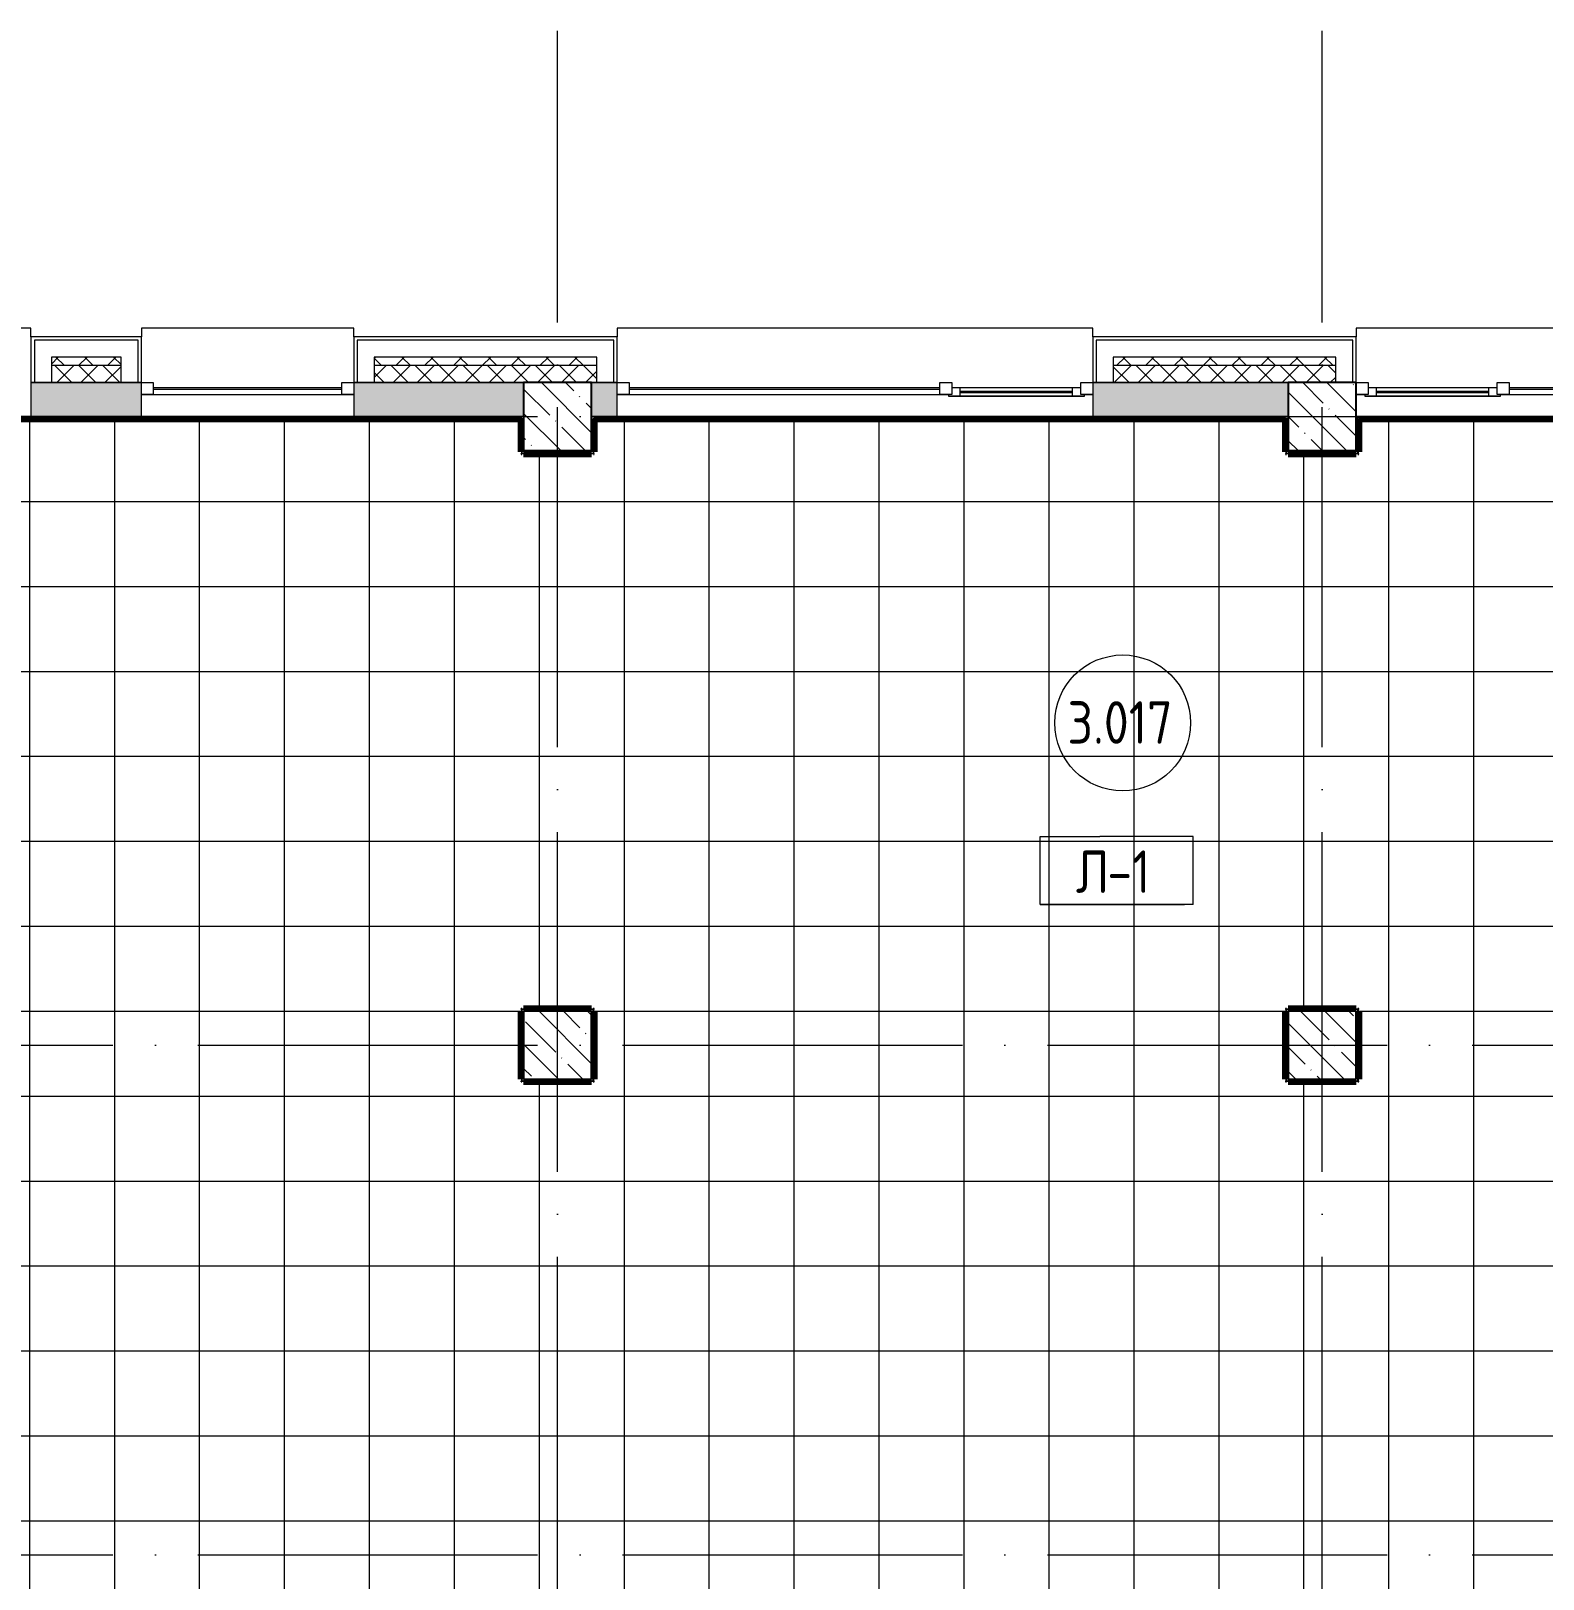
# Model space of a CAD drawing. Header units: millimetres. Extents: x 97 to 215964, y -4577 to 60645.
# Drawn here: x 96748 to 105648, y 51533 to 60645 of the extents above; entities that cross this region are included whole.
import ezdxf

# ---------------------------------------------------------------- set-up
doc = ezdxf.new("R2010")
doc.units = ezdxf.units.MM
doc.linetypes.add('ADSK_Линия сетки', pattern=[2500, 2000, -250, 0, -250])
for name, color, linetype, lineweight in [('A-AREA-____-IDEN', 2, 'Continuous', 20), ('A-FLOR-____-IDEN', 11, 'Continuous', 20), ('A-FLOR-____-PATT', 8, 'Continuous', 9), ('A-GLAZ-____-MCUT', 151, 'Continuous', 9), ('A-GLAZ-____-OTLN', 151, 'Continuous', 9), ('A-WALL-____-MCUT', 113, 'Continuous', 9), ('A-WALL-____-PATT', 111, 'Continuous', 9), ('A-WALL-FNSH-MCUT', 113, 'Continuous', 9), ('I-WALL-____-OTLN', 2, 'Continuous', 9), ('S-COLS-____-MCUT', 52, 'Continuous', 9), ('S-COLS-____-OTLN', 52, 'Continuous', 9), ('S-GRID-____-OTLN', 1, 'Continuous', 9)]:
    doc.layers.add(name, color=color, linetype=linetype, lineweight=lineweight)
doc.styles.add('GOST Common', font='GOST_Common.ttf', dxfattribs={"width": 0.9, "height": 250})

# ---------------------------------------------------------------- blocks, each defined once
blk = doc.blocks.new('Окно_СКБ_2Ст1 - Окно_СКБ_2Ст_2800_ОК11Л-29018712-О_АИ_ПП_8_400_Целиком')
at = {"layer": 'A-GLAZ-____-MCUT', "color": 90}
for p, q in [((-1400, -195), (-1400, -125)), ((-1400, -125), (-1330, -125)), ((-1330, -125), (-1330, -195)), ((-570, -155), (-1330, -155)), ((-1330, -155), (-1330, -195)), ((-1280, -205), (-1280, -155)), ((-620, -205), (-620, -155)), ((-570, -195), (-570, -125)), ((-570, -125), (-500, -125)), ((-570, -195), (-570, -155)), ((-500, -125), (-500, -195)), ((1330, -195), (1330, -125)), ((1330, -125), (1400, -125)), ((1400, -125), (1400, -195)), ((-1330, -195), (-1400, -195)), ((-1330, -195), (-1350, -195)), ((-1350, -195), (-1350, -205)), ((-1350, -205), (-550, -205)), ((-550, -205), (-1350, -205)), ((-500, -195), (-570, -195)), ((-550, -195), (-570, -195)), ((-550, -205), (-550, -195)), ((1400, -195), (1330, -195))]:
    blk.add_line(p, q, dxfattribs=at)
at = {"layer": 'A-GLAZ-____-MCUT', "color": 10, "lineweight": 5}
for p, q in [((-1280, -175), (-620, -175)), ((1330, -155), (-500, -155)), ((1330, -165), (-500, -165)), ((-620, -185), (-1280, -185))]:
    blk.add_line(p, q, dxfattribs=at)
at = {"layer": 'A-GLAZ-____-OTLN', "color": 10, "lineweight": 5}
for p, q in [((-1400, -195), (-1350, -195)), ((-550, -195), (1400, -195))]:
    blk.add_line(p, q, dxfattribs=at)
blk = doc.blocks.new('Окно_СКБ_2Ст1 - Окно_СКБ_2Ст_2800_ОК11-29018754-О_АИ_ПП_8_400_Целиком')
at = {"layer": 'A-GLAZ-____-MCUT', "color": 90}
for p, q in [((-1400, -195), (-1400, -125)), ((-1400, -125), (-1330, -125)), ((-1330, -125), (-1330, -195)), ((500, -195), (500, -125)), ((500, -125), (570, -125)), ((570, -125), (570, -195)), ((1330, -155), (570, -155)), ((570, -155), (570, -195)), ((620, -205), (620, -155)), ((1280, -205), (1280, -155)), ((1330, -195), (1330, -125)), ((1330, -125), (1400, -125)), ((1330, -195), (1330, -155)), ((1400, -125), (1400, -195)), ((-1330, -195), (-1400, -195)), ((570, -195), (500, -195)), ((570, -195), (550, -195)), ((550, -195), (550, -205)), ((550, -205), (1350, -205)), ((1350, -205), (550, -205)), ((1400, -195), (1330, -195)), ((1350, -195), (1330, -195)), ((1350, -205), (1350, -195))]:
    blk.add_line(p, q, dxfattribs=at)
at = {"layer": 'A-GLAZ-____-MCUT', "color": 10, "lineweight": 5}
for p, q in [((500, -155), (-1330, -155)), ((500, -165), (-1330, -165)), ((620, -175), (1280, -175)), ((1280, -185), (620, -185))]:
    blk.add_line(p, q, dxfattribs=at)
at = {"layer": 'A-GLAZ-____-OTLN', "color": 10, "lineweight": 5}
for p, q in [((-1400, -195), (550, -195)), ((1350, -195), (1400, -195))]:
    blk.add_line(p, q, dxfattribs=at)
blk = doc.blocks.new('WNW_Отлив1 - Отлив_металлический 2-28596055-О_АИ_ПП_8_400_Целиком')
at = {"layer": 'A-GLAZ-____-OTLN', "color": 10, "lineweight": 5}
for p, q in [((450, 320), (-450, 320)), ((-450, 320), (-450, 270)), ((450, 270), (450, 320))]:
    blk.add_line(p, q, dxfattribs=at)
blk = doc.blocks.new('WNW_Отлив1 - Отлив_металлический 2-28596384-О_АИ_ПП_8_400_Целиком')
at = {"layer": 'A-GLAZ-____-OTLN', "color": 10, "lineweight": 5}
for p, q in [((1400, 320), (-1400, 320)), ((-1400, 320), (-1400, 270)), ((1400, 270), (1400, 320))]:
    blk.add_line(p, q, dxfattribs=at)
blk = doc.blocks.new('BSC_Колонна _Прямоугольная - 400x400-V47-О_АИ_ПП_8_400_Целиком')
at = {"layer": 'S-COLS-____-OTLN', "lineweight": 5}
h = blk.add_hatch(dxfattribs=at)
h.set_pattern_fill('FP_56', color=256, style=0, pattern_type=2)
h.set_pattern_definition([(135, (-41049.98, -54675), (-142.5619, -142.5619), []), (135, (-40907.42, -54675), (-142.5619, -142.5619), [252.016, -50.403, 3.353, -47.05])])
h.paths.add_polyline_path([(-200, -200), (200, -200), (200, 200), (-200, 200)])
at = {"layer": 'S-COLS-____-MCUT', "color": 130, "lineweight": 25}
for p, q in [((200, 200), (-200, 200)), ((-200, 200), (-200, -200)), ((200, -200), (200, 200)), ((-200, -200), (200, -200))]:
    blk.add_line(p, q, dxfattribs=at)
blk = doc.blocks.new('BSC_Колонна _Прямоугольная - 400x400-V48-О_АИ_ПП_8_400_Целиком')
at = {"layer": 'S-COLS-____-OTLN', "lineweight": 5}
h = blk.add_hatch(dxfattribs=at)
h.set_pattern_fill('FP_57', color=256, style=0, pattern_type=2)
h.set_pattern_definition([(135, (-45549.98, -54675), (-142.5619, -142.5619), []), (135, (-45407.42, -54675), (-142.5619, -142.5619), [252.016, -50.403, 3.353, -47.05])])
h.paths.add_polyline_path([(-200, -200), (200, -200), (200, 200), (-200, 200)])
at = {"layer": 'S-COLS-____-MCUT', "color": 130, "lineweight": 25}
for p, q in [((200, 200), (-200, 200)), ((-200, 200), (-200, -200)), ((200, -200), (200, 200)), ((-200, -200), (200, -200))]:
    blk.add_line(p, q, dxfattribs=at)
blk = doc.blocks.new('BSC_Колонна _Прямоугольная - 400x400-V53-О_АИ_ПП_8_400_Целиком')
at = {"layer": 'S-COLS-____-OTLN', "lineweight": 5}
h = blk.add_hatch(dxfattribs=at)
h.set_pattern_fill('FP_62', color=256, style=0, pattern_type=2)
h.set_pattern_definition([(135, (-41049.98, -58375), (-142.5619, -142.5619), []), (135, (-40907.42, -58375), (-142.5619, -142.5619), [252.016, -50.403, 3.353, -47.05])])
h.paths.add_polyline_path([(-200, -200), (200, -200), (200, 200), (-200, 200)])
at = {"layer": 'S-COLS-____-MCUT', "color": 130, "lineweight": 25}
for p, q in [((200, 200), (-200, 200)), ((-200, 200), (-200, -200)), ((200, -200), (200, 200)), ((-200, -200), (200, -200))]:
    blk.add_line(p, q, dxfattribs=at)
blk = doc.blocks.new('BSC_Колонна _Прямоугольная - 400x400-V54-О_АИ_ПП_8_400_Целиком')
at = {"layer": 'S-COLS-____-OTLN', "lineweight": 5}
h = blk.add_hatch(dxfattribs=at)
h.set_pattern_fill('FP_63', color=256, style=0, pattern_type=2)
h.set_pattern_definition([(135, (-45549.98, -58375), (-142.5619, -142.5619), []), (135, (-45407.42, -58375), (-142.5619, -142.5619), [252.016, -50.403, 3.353, -47.05])])
h.paths.add_polyline_path([(-200, -200), (200, -200), (200, 200), (-200, 200), (-200, -116.8)])
at = {"layer": 'S-COLS-____-MCUT', "color": 130, "lineweight": 25}
for p, q in [((200, 200), (-200, 200)), ((-200, 200), (-200, -200)), ((200, -200), (200, 200)), ((-200, -200), (200, -200))]:
    blk.add_line(p, q, dxfattribs=at)
blk = doc.blocks.new('Окно_СКБ_1Ст1 - 120_Окно_СКБ_1Ст_1250_ОК14Л-29018784-О_АИ_ПП_8_400_Целиком')
at = {"layer": 'A-GLAZ-____-MCUT', "color": 90}
for p, q in [((-625, -195), (-625, -125)), ((-625, -125), (-555, -125)), ((-555, -125), (-555, -195)), ((555, -195), (555, -125)), ((555, -125), (625, -125)), ((625, -125), (625, -195)), ((-555, -195), (-625, -195)), ((625, -195), (555, -195))]:
    blk.add_line(p, q, dxfattribs=at)
at = {"layer": 'A-GLAZ-____-MCUT', "color": 10, "lineweight": 5}
for p, q in [((555, -155), (-555, -155)), ((555, -165), (-555, -165))]:
    blk.add_line(p, q, dxfattribs=at)
at = {"layer": 'A-GLAZ-____-OTLN', "color": 10, "lineweight": 5}
blk.add_line((-625, -195), (625, -195), dxfattribs=at)
blk = doc.blocks.new('WNW_Отлив1 - Отлив_металлический 2-28598996-О_АИ_ПП_8_400_Целиком')
at = {"layer": 'A-GLAZ-____-OTLN', "color": 10, "lineweight": 5}
for p, q in [((625, 320), (-625, 320)), ((-625, 320), (-625, 270)), ((625, 270), (625, 320))]:
    blk.add_line(p, q, dxfattribs=at)
blk = doc.blocks.new('0083_СОШ675_АР_R22_rvt-1-О_АИ_ПП_8_400_Целиком')
at = {"layer": 'A-WALL-____-PATT', "lineweight": 5}
h = blk.add_hatch(dxfattribs=at)
h.set_pattern_fill('FP_9', color=10, style=0, pattern_type=2)
h.set_pattern_definition([(135, (0, 0), (-84.85281, -84.85281), []), (225, (0, 0), (84.85281, -84.85281), [])])
h.paths.add_polyline_path([(69260, 58675), (69260, 58725), (63140.2, 58725), (63140.2, 58675), (68654.6, 58675)])
h.paths.add_polyline_path([(61700.2, 58675), (61700.2, 58725), (61290, 58725), (61290, 58675), (61422.4, 58675)])
h.paths.add_polyline_path([(60150, 58675), (60150, 58725), (52970.2, 58725), (52970.2, 58675), (59850.2, 58675)])
h.paths.add_polyline_path([(51480.2, 58675), (51480.2, 58725), (51070.2, 58725), (51070.2, 58675)])
h.paths.add_polyline_path([(49788.2, 58675), (49930.2, 58675), (49930.2, 58725), (48670.2, 58725), (48670.2, 58675), (49159.3, 58675)])
h.paths.add_polyline_path([(44320.2, 58675), (45630.2, 58675), (45630.2, 58725), (44320.2, 58725)])
h.paths.add_polyline_path([(41280.2, 58675), (41280.2, 58725), (39970.2, 58725), (39970.2, 58675), (40983.8, 58675)])
h.paths.add_polyline_path([(35620.2, 58675), (36930, 58675), (36930, 58725), (35620.2, 58725)])
h.paths.add_polyline_path([(38468.3, 58675), (38480.2, 58675), (38480.2, 58725), (38070, 58725), (38070, 58675)])
h.paths.add_polyline_path([(31550.6, 58675), (32580.2, 58675), (32580.2, 58725), (31270, 58725), (31270, 58675)])
h.paths.add_polyline_path([(28230, 58675), (28230, 58725), (24015, 58725), (24015, 58675), (27148.5, 58675)])
h.paths.add_polyline_path([(22025, 58675), (22525, 58675), (22525, 58725), (22025, 58725)])
h.paths.add_polyline_path([(20885, 58675), (20885, 58725), (12870, 58725), (12870, 58675), (20859.7, 58675)])
h.paths.add_polyline_path([(9830, 58675), (9830, 58725), (8870, 58725), (8870, 58675), (9539.8, 58675)])
h.paths.add_polyline_path([(7430, 58675), (7430, 58725), (-350, 58725), (-350, 58675), (7024.3, 58675)])
h = blk.add_hatch(dxfattribs=at)
h.set_pattern_fill('FP_16', color=10, style=0, pattern_type=2)
h.set_pattern_definition([(45, (0, 0), (-70.71068, 70.71068), []), (135, (0, 0), (-70.71068, -70.71068), [])])
h.paths.add_polyline_path([(69260, 58575), (69260, 58675), (63140.2, 58675), (63140.2, 58575), (69050, 58575)])
h.paths.add_polyline_path([(61422.4, 58575), (61700.2, 58575), (61700.2, 58675), (61290, 58675), (61290, 58575)])
h.paths.add_polyline_path([(60150, 58575), (60150, 58675), (52970.2, 58675), (52970.2, 58575), (59850.2, 58575)])
h.paths.add_polyline_path([(51070.2, 58575), (51480.2, 58575), (51480.2, 58675), (51070.2, 58675)])
h.paths.add_polyline_path([(49650, 58575), (49650, 58575), (49930.2, 58575), (49930.2, 58675), (48670.2, 58675), (48670.2, 58575), (49159.3, 58575)])
h.paths.add_polyline_path([(45350, 58575), (45350, 58575), (45630.2, 58575), (45630.2, 58675), (44320.2, 58675), (44320.2, 58575), (44757.1, 58575)])
h.paths.add_polyline_path([(41250, 58575), (41280.2, 58575), (41280.2, 58675), (39970.2, 58675), (39970.2, 58575), (40983.8, 58575)])
h.paths.add_polyline_path([(38468.3, 58575), (38480.2, 58575), (38480.2, 58675), (38070, 58675), (38070, 58575)])
h.paths.add_polyline_path([(36930, 58575), (36930, 58675), (35620.2, 58675), (35620.2, 58575), (36581.7, 58575)])
h.paths.add_polyline_path([(31725, 58575), (32580.2, 58575), (32580.2, 58675), (31270, 58675), (31270, 58575), (31550.6, 58575)])
h.paths.add_polyline_path([(27075, 58575), (28230, 58575), (28230, 58675), (24015, 58675), (24015, 58575), (25890.7, 58575)])
h.paths.add_polyline_path([(22117.4, 58575), (22525, 58575), (22525, 58675), (22025, 58675), (22025, 58575)])
h.paths.add_polyline_path([(20885, 58575), (20885, 58675), (12870, 58675), (12870, 58575), (20859.7, 58575)])
h.paths.add_polyline_path([(8900, 58575), (9830, 58575), (9830, 58675), (8870, 58675), (8870, 58575)])
h.paths.add_polyline_path([(7024.3, 58575), (7430, 58575), (7430, 58675), (-300, 58675), (-300, 58575), (4508.8, 58575)])
h = blk.add_hatch(dxfattribs=at)
h.set_pattern_fill('FP_69', color=10, style=0, pattern_type=2)
h.set_pattern_definition([(50, (0, 0), (364.3679, -31.8783), [38.1, -419.1]), (355, (0, 0), (-70.4859, 382.1133), [30.48, -335.28]), (100.451, (30.36, -2.66), (293.885, 350.2334), [32.38, -356.18]), (46.184, (0, 101.6), (542.1585, -84.0858), [57.15, -628.65]), (96.636, (45.2, 94.6), (474.805, 494.8554), [48.57, -534.27]), (351.184, (0, 101.6), (474.8102, 494.85), [45.72, -502.92]), (21, (50.8, 76.2), (303.2285, -204.5305), [38.1, -419.1]), (326, (50.8, 76.2), (123.6039, 368.376), [30.48, -335.28]), (71.451, (76.07, 59.16), (426.8341, 163.8427), [32.38, -356.18]), (37.5, (0, 0), (6.17665, 169.11015), [16.764, -314.452, 16.764, -323.596, -336.55]), (37.5, (0, 0), (6.17665, 169.11015), [-671.576, 16.764, -319.786]), (7.5, (0, 0), (133.63888, 200.3615), [16.764, -177.292, 16.764, -306.832, -128.27]), (7.5, (0, 0), (133.63888, 200.3615), [-517.652, 16.764, -111.506]), (327.5, (-113.28, 0), (271.18182, -11.45836), [16.764, -110.236, 16.764, -379.476, -525.78]), (327.5, (-113.28, 0), (271.18182, -11.45836), [-523.24, 16.764, -509.016]), (317.5, (-164.08, 0), (296.2585, 50.85285), [16.764, -148.336, 16.764, -246.38, -373.38]), (317.5, (-164.08, 0), (296.2585, 50.85285), [-428.244, 16.764, -356.616])])
h.paths.add_polyline_path([(69050, 58375), (69050, 58575), (63750, 58575), (63750, 58375), (68654.6, 58375)])
h.paths.add_polyline_path([(63309.1, 58375), (63350, 58375), (63350, 58575), (63020.2, 58575), (63020.2, 58375)])
h.paths.add_polyline_path([(60270, 58375), (60270, 58575), (59250, 58575), (59250, 58375), (59850.2, 58375)])
h.paths.add_polyline_path([(61820.2, 58375), (61820.2, 58575), (61170, 58575), (61170, 58375), (61736.9, 58375)])
h.paths.add_polyline_path([(58850, 58375), (58850, 58575), (54750, 58575), (54750, 58375), (58592.5, 58375)])
h.paths.add_polyline_path([(52932.6, 58375), (54350, 58375), (54350, 58575), (52850.2, 58575), (52850.2, 58375)])
h.paths.add_polyline_path([(51600.2, 58375), (51600.2, 58575), (50950.2, 58575), (50950.2, 58375), (51045.9, 58375)])
h.paths.add_polyline_path([(49650, 58375), (49650, 58575), (48550.2, 58575), (48550.2, 58375), (49159.3, 58375)])
h.paths.add_polyline_path([(44757.1, 58375), (45350, 58375), (45350, 58575), (44200.2, 58575), (44200.2, 58375)])
h.paths.add_polyline_path([(45750, 58375), (45750.2, 58375), (45750, 58575)])
h.paths.add_polyline_path([(41400.2, 58375), (41400.2, 58575), (41250, 58575), (41250, 58375)])
h.paths.add_polyline_path([(40355, 58375), (40850, 58375), (40850, 58575), (39850.2, 58575), (39850.2, 58375)])
h.paths.add_polyline_path([(37950, 58375), (38600.2, 58375), (38600.2, 58575), (37950, 58575)])
h.paths.add_polyline_path([(36581.7, 58375), (37050, 58375), (37050, 58575), (36350, 58575), (36350, 58375)])
h.paths.add_polyline_path([(35950, 58375), (35950, 58575), (35500.2, 58575), (35500.2, 58375)])
h.paths.add_polyline_path([(31725, 58375), (32700.2, 58375), (32700.2, 58575), (31725, 58575)])
at = {"layer": 'A-WALL-____-MCUT', "color": 10, "lineweight": 5}
for p, q in [((37970, 58825), (37970, 58575)), ((38580.2, 58825), (37970, 58825)), ((38580.2, 58575), (38580.2, 58825)), ((39870.2, 58825), (39870.2, 58575)), ((41380.2, 58825), (39870.2, 58825)), ((41380.2, 58575), (41380.2, 58825)), ((44220.2, 58825), (44220.2, 58575)), ((45730.2, 58825), (44220.2, 58825)), ((45730.2, 58575), (45730.2, 58825)), ((38070, 58725), (38070, 58675)), ((38480.2, 58725), (38070, 58725)), ((38480.2, 58675), (38480.2, 58725)), ((39970.2, 58725), (39970.2, 58675)), ((41280.2, 58725), (39970.2, 58725)), ((41280.2, 58675), (41280.2, 58725)), ((44320.2, 58725), (44320.2, 58675)), ((45630.2, 58725), (44320.2, 58725)), ((45630.2, 58675), (45630.2, 58725)), ((38070, 58675), (38070, 58575)), ((38480.2, 58675), (38070, 58675)), ((38480.2, 58575), (38480.2, 58675)), ((39970.2, 58675), (39970.2, 58575)), ((41280.2, 58675), (39970.2, 58675)), ((41280.2, 58575), (41280.2, 58675)), ((44320.2, 58675), (44320.2, 58575)), ((45630.2, 58675), (44320.2, 58675)), ((45630.2, 58575), (45630.2, 58675))]:
    blk.add_line(p, q, dxfattribs=at)
at = {"layer": 'A-WALL-____-MCUT', "color": 50, "lineweight": 13}
for p, q in [((37950, 58575), (37970, 58575)), ((37950, 58575), (37950, 58375)), ((37970, 58575), (37950, 58575)), ((37970, 58575), (38070, 58575)), ((38070, 58575), (37970, 58575)), ((38070, 58575), (38480.2, 58575)), ((38480.2, 58575), (38070, 58575)), ((38480.2, 58575), (38580.2, 58575)), ((38580.2, 58575), (38480.2, 58575)), ((38580.2, 58575), (38600.2, 58575)), ((38600.2, 58575), (38580.2, 58575)), ((38600.2, 58375), (38600.2, 58575)), ((39850.2, 58575), (39870.2, 58575)), ((39850.2, 58575), (39850.2, 58375)), ((39870.2, 58575), (39850.2, 58575)), ((39870.2, 58575), (39970.2, 58575)), ((39970.2, 58575), (39870.2, 58575)), ((39970.2, 58575), (40850, 58575)), ((40850, 58575), (39970.2, 58575)), ((41250, 58575), (41280.2, 58575)), ((41280.2, 58575), (41250, 58575)), ((41280.2, 58575), (41380.2, 58575)), ((41380.2, 58575), (41280.2, 58575)), ((41380.2, 58575), (41400.2, 58575)), ((41400.2, 58575), (41380.2, 58575)), ((41400.2, 58375), (41400.2, 58575)), ((44200.2, 58575), (44220.2, 58575)), ((44200.2, 58575), (44200.2, 58375)), ((44220.2, 58575), (44200.2, 58575)), ((44220.2, 58575), (44320.2, 58575)), ((44320.2, 58575), (44220.2, 58575)), ((44320.2, 58575), (45350, 58575)), ((45350, 58575), (44320.2, 58575)), ((45750, 58575), (45750.2, 58575)), ((45750.2, 58575), (45750, 58575)), ((45750.2, 58375), (45750.2, 58575)), ((37950, 58375), (38600.2, 58375)), ((39850.2, 58375), (40850, 58375)), ((41250, 58375), (41400.2, 58375)), ((44200.2, 58375), (45350, 58375)), ((45750, 58375), (45750.2, 58375))]:
    blk.add_line(p, q, dxfattribs=at)
at = {"layer": 'A-WALL-FNSH-MCUT', "color": 90}
for p, q in [((38600.2, 58845), (37950, 58845)), ((37950, 58845), (37950, 58575)), ((38600.2, 58575), (38600.2, 58845)), ((41400.2, 58845), (39850.2, 58845)), ((39850.2, 58845), (39850.2, 58575)), ((41400.2, 58575), (41400.2, 58845)), ((45750.2, 58845), (44200.2, 58845)), ((44200.2, 58845), (44200.2, 58575)), ((45750.2, 58575), (45750.2, 58845))]:
    blk.add_line(p, q, dxfattribs=at)
at = {"layer": 'I-WALL-____-OTLN', "color": 90}
for p, q in [((44200.2, 58375), (41400.2, 58375)), ((48550.2, 58375), (45750.2, 58375))]:
    blk.add_line(p, q, dxfattribs=at)
at = {"layer": 'A-GLAZ-____-OTLN', "color": 90, "lineweight": 9}
for name, p in [('WNW_Отлив1 - Отлив_металлический 2-28596055-О_АИ_ПП_8_400_Целиком', (37500, 58575)), ('WNW_Отлив1 - Отлив_металлический 2-28598996-О_АИ_ПП_8_400_Целиком', (39225.2, 58575)), ('WNW_Отлив1 - Отлив_металлический 2-28596384-О_АИ_ПП_8_400_Целиком', (42800.2, 58575)), ('WNW_Отлив1 - Отлив_металлический 2-28596384-О_АИ_ПП_8_400_Целиком', (47150.2, 58575)), ('Окно_СКБ_1Ст1 - 120_Окно_СКБ_1Ст_1250_ОК14Л-29018784-О_АИ_ПП_8_400_Целиком', (39225.2, 58700)), ('Окно_СКБ_2Ст1 - Окно_СКБ_2Ст_2800_ОК11-29018754-О_АИ_ПП_8_400_Целиком', (42800.2, 58700)), ('Окно_СКБ_2Ст1 - Окно_СКБ_2Ст_2800_ОК11Л-29018712-О_АИ_ПП_8_400_Целиком', (47150.2, 58700))]:
    blk.add_blockref(name, p, dxfattribs=at)
at = {"layer": 'S-COLS-____-OTLN', "color": 90, "lineweight": 9}
for name, p in [('BSC_Колонна _Прямоугольная - 400x400-V53-О_АИ_ПП_8_400_Целиком', (41050, 58375)), ('BSC_Колонна _Прямоугольная - 400x400-V54-О_АИ_ПП_8_400_Целиком', (45550, 58375)), ('BSC_Колонна _Прямоугольная - 400x400-V47-О_АИ_ПП_8_400_Целиком', (41050, 54675)), ('BSC_Колонна _Прямоугольная - 400x400-V48-О_АИ_ПП_8_400_Целиком', (45550, 54675))]:
    blk.add_blockref(name, p, dxfattribs=at)
blk = doc.blocks.new('ADSK_Марка_Перекрытие - Типоразмер_ADSK_Марка-158127-О_АИ_ПП_8_400_Целиком')
at = {"layer": 'A-FLOR-____-IDEN'}
for p, q in [((-4.5, 4), (-1, 4)), ((-4.5, 0), (-4.5, 4)), ((4.5, 4), (-1, 4)), ((4.5, 0), (4.5, 4)), ((4.5, 0), (-4.5, 0)), ((-4.5, 0), (4, 0))]:
    blk.add_line(p, q, dxfattribs=at)
blk = doc.blocks.new('ADSK_Марка_Помещение_ОдноЗначение - Номер-159740-О_АИ_ПП_8_400_Целиком')
at = {"layer": 'A-AREA-____-IDEN'}
blk.add_circle((0, 0), 4, dxfattribs=at)

msp = doc.modelspace()

# ---------------------------------------------------------------- hatches: boundary and pattern name
at = {"layer": 'A-FLOR-____-PATT'}
h = msp.add_hatch(dxfattribs=at)
h.set_pattern_fill('FP_199', color=256, style=0, pattern_type=2)
h.set_pattern_definition([(0, (109740.37, 54875), (0, 500), []), (90, (109740.37, 54875), (-500, 3e-14), [])])
h.paths.add_polyline_path([(113347.887824, 51375.000586), (113347.915173, 51374.999414), (113617.089904, 51374.999414)])
h.paths.add_polyline_path([(125947.887824, 51374.999414), (125947.887824, 51390.000586), (128047.865903, 51390.000586), (128047.865903, 54660.000586), (126587.910289, 54660.000586), (126587.910289, 54675), (125487.910289, 54675), (125487.910289, 54660.000586), (124717.887824, 54660.000586), (124717.881378, 54795), (123727.865903, 54795), (123727.865903, 54675), (123617.887824, 54675), (123617.887824, 54660.000586), (122562.875878, 54660.000586), (122562.875878, 54475), (122557.875878, 54475), (122557.875878, 54465), (122547.875878, 54465), (122547.865903, 54460), (122147.875878, 54460), (122147.865903, 54465), (122137.875878, 54465), (122137.875878, 54474.999414), (122132.875878, 54474.999414), (122132.875878, 58274.820999), (121887.875878, 58274.820999), (121887.875878, 58360.011786), (120477.865903, 58360.011786), (120477.865903, 58109.999414), (120462.865903, 58109.999414), (120462.887824, 57009.999414), (120477.865903, 57009.999414), (120477.865903, 54675.000586), (120472.865903, 54675.000586), (120472.865903, 54665.000586), (120462.865903, 54665.000586), (120462.865903, 54660.000586), (118062.865903, 54660.000586), (118062.865903, 54475.000586), (118057.865903, 54475), (118057.865903, 54465.000586), (118047.865903, 54465.000586), (118047.865903, 54460.000586), (117647.865903, 54460.000586), (117647.865903, 54465.000586), (117637.865903, 54465.000586), (117637.865903, 54475.000586), (117632.865903, 54475), (117632.865903, 54655.001172), (117105.666932, 54655.001172), (117105.666932, 54660.000586), (113562.865903, 54660.000586), (113562.865903, 54475.000586), (113557.865903, 54475), (113557.865903, 54465.000586), (113547.865903, 54465.000586), (113547.865903, 54460.000586), (113147.865903, 54460.000586), (113147.865903, 54465.000586), (113137.865903, 54465.000586), (113137.865903, 54474.999414), (113132.865903, 54474.999414), (113132.865903, 54660.000586), (112277.865903, 54660.000586), (112277.865903, 54665.000586), (112267.865903, 54665.000586), (112267.865903, 54675.000586), (112262.865903, 54675.874627), (112262.865903, 55039.999414), (112277.865903, 55039.999414), (112277.865903, 55709.999414), (112262.865903, 55709.999414), (112262.865903, 56254.999414), (112277.865903, 56254.999414), (112277.865903, 56924.999414), (112262.865903, 56924.999414), (112262.865903, 57369.999414), (112277.865903, 57369.999414), (112277.865903, 58039.999414), (112262.865903, 58039.999414), (112262.865903, 58360), (108863.094875, 58360), (108863.094875, 58168.000586), (108858.094875, 58168.000586), (108858.094875, 58158.000586), (108848.094875, 58158.000586), (108847.865756, 58153.000586), (108447.865903, 58153.000586), (108447.844094, 58158.000586), (108437.865903, 58158.000586), (108437.865903, 58168.000586), (108432.865903, 58168.000586), (108432.865903, 58360), (104563.094875, 58360), (104563.094875, 58168.000586), (104558.094875, 58168.000586), (104558.094875, 58158.000586), (104548.094875, 58158.000586), (104547.865903, 58153.000586), (104147.887824, 58153.000586), (104147.844094, 58158.000586), (104137.887824, 58158.000586), (104137.887824, 58168.000586), (104132.887824, 58168.000586), (104132.887824, 58360), (100063.094875, 58360), (100063.094875, 58168.001172), (100058.094875, 58168.001172), (100058.094875, 58158.001172), (100048.094875, 58158.001172), (100047.844127, 58153.001172), (99647.865903, 58153.001172), (99647.844094, 58158.001172), (99637.865903, 58158.001172), (99637.865903, 58168.001172), (99632.865903, 58168.001172), (99632.865903, 58360.05818), (95163.116796, 58359.997374), (95163.116796, 58175.000586), (95158.116796, 58175), (95158.116796, 58165.000586), (95148.116796, 58165.000586), (95147.865803, 58160.000586), (94747.865903, 58160.000586), (94747.83858, 58165.000586), (94737.865903, 58165.000586), (94737.865903, 58175.000586), (94732.865903, 58175.903658), (94732.865903, 58360.05818), (91447.865903, 58359.153685), (91447.865903, 58099.999414), (91432.865903, 58099.999414), (91432.887824, 57429.999414), (91447.865903, 57429.999414), (91447.865903, 55609.999414), (91432.865903, 55609.999414), (91432.887824, 54939.999414), (91447.865903, 54939.999414), (91447.865903, 54374.999707), (91232.865903, 54374.999707), (91232.887824, 51674.999707), (91447.865903, 51674.999707), (91448.898748, 51390.000586), (95747.865903, 51390.000586), (95748.201936, 51374.999414), (98247.865903, 51374.999414), (98247.865903, 51390.000586), (105097.887824, 51390.000586), (105097.887824, 51375.000586), (106197.887824, 51374.999414), (106197.887824, 51390.000586), (111897.926742, 51390.000586), (111898.372184, 51374.999414), (112997.926742, 51374.999414), (112997.926742, 51390.000586), (114082.887824, 51390.000586), (114082.889081, 51375.000586), (116082.887824, 51374.999414), (116082.887824, 51390.000586), (124847.887824, 51390.000586), (124847.889934, 51375.000586), (124936.928693, 51375.000586)])
h.paths.add_polyline_path([(118167.865903, 51375), (118167.862527, 51375.000586), (118047.887824, 51375.000586)])
h.paths.add_polyline_path([(117317.486852, 54335.471708), (117322.573205, 54336.294976), (117316.623789, 54336.033665)])
h.paths.add_polyline_path([(117161.210824, 54485.215954), (117160.986852, 54492.477542), (117160.572639, 54492.477542), (117160.792352, 54489.977542)])
h.paths.add_polyline_path([(117474.401066, 54492.477542), (117472.986852, 54492.477542), (117474.179665, 54489.977542)])
h.paths.add_polyline_path([(117337.791762, 54336.790443), (117337.610033, 54337.478492), (117337.610033, 54336.796702)])
h.paths.add_polyline_path([(117317.486852, 54335.471708), (117292.162538, 54337.655731), (117274.52639, 54341.54585), (117251.2799, 54350.095785), (117231.685576, 54361.111481), (117214.713579, 54374.705094), (117195.175825, 54393.658277), (117188.997864, 54403.413831), (117176.500071, 54424.103452), (117164.143679, 54462.292771), (117161.326976, 54478.461488), (117159.986852, 54618.010847), (117160.986852, 54654.977542), (117474.986852, 54653.977542), (117474.361919, 54482.669965), (117467.909388, 54448.74092), (117466.080071, 54441.887602), (117460.645885, 54428.727542), (117453.366772, 54414.727542), (117444.94877, 54400.529333), (117439.79788, 54394.560594), (117433.619918, 54386.734718), (117426.070637, 54379.497471), (117419.390681, 54373.004497), (117410.391251, 54366.296943), (117403.288128, 54360.991355), (117393.18366, 54355.289784), (117382.929361, 54349.684638), (117373.532739, 54345.473086), (117372.716244, 54346.159705), (117347.671624, 54338.509404), (117327.548443, 54335.888761), (117318.813478, 54335.526697)])
h.paths.add_polyline_path([(117277.013462, 54340.761056), (117279.281032, 54340.874159), (117277.013462, 54342.294384), (117273.722544, 54342.276076), (117276.825194, 54340.847728)])
h.paths.add_polyline_path([(117349.748614, 54374.126093), (117360.782349, 54377.404099), (117351.383594, 54374.711079)])
h.paths.add_polyline_path([(117251.521187, 54388.846654), (117248.271729, 54391.910018), (117250.732064, 54389.43687)])
h.paths.add_polyline_path([(117221.759271, 54417.099697), (117210.856954, 54438.284871), (117203.36007, 54450.538922), (117211.973855, 54431.232582), (117217.814639, 54422.862044), (117221.112652, 54418.044282)])
h.paths.add_polyline_path([(117220.404813, 54419.443312), (117211.39874, 54433.548522), (117204.507373, 54448.93031), (117205.380437, 54448.93031), (117220.012447, 54420.213373)])
h.paths.add_polyline_path([(117417.932294, 54422.862044), (117427.352449, 54440.063502), (117421.869596, 54430.386823), (117418.303383, 54424.323981)])
h.paths.add_polyline_path([(117425.414775, 54435.674534), (117426.657486, 54436.169407), (117425.701578, 54436.113709)])
h.paths.add_polyline_path([(117431.91576, 54451.134162), (117431.839555, 54453.137186), (117432.150524, 54452.231181)])
h.paths.add_polyline_path([(117337.933552, 54460.53943), (117334.886852, 54459.839858), (117336.757009, 54459.989488)])
h.paths.add_polyline_path([(117335.883343, 54458.113886), (117347.847943, 54471.581052), (117341.255694, 54463.771943), (117336.613356, 54458.977542)])
h.paths.add_polyline_path([(117293.879717, 54464.194831), (117286.70023, 54474.999414), (117288.301649, 54470.796993), (117293.71801, 54464.386226)])
h.paths.add_polyline_path([(117317.486852, 54454.594235), (117326.40004, 54455.572843), (117321.252131, 54455.383619), (117309.586137, 54455.849076), (117301.438957, 54458.977542), (117308.869231, 54455.493646), (117315.570583, 54454.664079), (117316.672803, 54454.623905)])
h.paths.add_polyline_path([(108847.843981, 54460), (108447.865903, 54460), (108447.865903, 54465), (108437.865903, 54465), (108437.865903, 54475), (108432.865903, 54475), (108432.865903, 54874.999414), (108437.865903, 54875), (108437.865903, 54885), (108447.865903, 54885), (108447.865903, 54890), (108847.843981, 54890), (108847.865903, 54885.000548), (108857.843981, 54885), (108857.843981, 54875), (108862.843981, 54874.124786), (108862.843981, 54474.999414), (108857.843981, 54474.999414), (108857.843981, 54465), (108847.843981, 54465)])
h.paths.add_polyline_path([(104147.865903, 54460), (104147.865903, 54465), (104137.865903, 54465), (104137.865903, 54474.999414), (104132.865903, 54475), (104132.865903, 54874.999414), (104137.865903, 54875), (104137.865903, 54885), (104147.865903, 54885), (104147.865903, 54890), (104547.843981, 54890), (104547.865903, 54885.000548), (104557.843981, 54885), (104557.843981, 54875), (104562.843981, 54874.999414), (104562.843981, 54475), (104557.843981, 54475), (104557.843981, 54465), (104547.843981, 54465), (104547.843981, 54460), (104484.408705, 54460)])
h.paths.add_polyline_path([(100006.182048, 54460), (99647.865903, 54460), (99647.865903, 54465), (99637.865903, 54465), (99637.865903, 54475), (99632.865903, 54475), (99632.865903, 54874.999414), (99637.865903, 54875.000586), (99637.865903, 54885.000586), (99647.865903, 54885.000586), (99647.865903, 54890.000586), (100047.865803, 54890.000586), (100047.865903, 54885.000586), (100057.865903, 54885.000586), (100057.865903, 54875.000586), (100062.865903, 54874.999414), (100062.865903, 54475), (100057.865903, 54474.999414), (100057.865903, 54465), (100047.865903, 54465), (100047.865903, 54460)])
h.paths.add_polyline_path([(95129.869685, 54460.000586), (94747.865903, 54460.000586), (94747.865903, 54465.000586), (94737.865903, 54465.000586), (94737.865903, 54475.000586), (94732.865903, 54475.000586), (94732.865903, 54875.000586), (94737.865903, 54875.000586), (94737.865903, 54885.000586), (94747.865903, 54885.000586), (94747.865903, 54890.000586), (95147.865903, 54890.000586), (95147.865903, 54885.000586), (95157.865903, 54885.000586), (95157.865903, 54875.000586), (95162.865903, 54874.999414), (95162.865903, 54474.999414), (95157.865903, 54474.999414), (95157.865903, 54465.000586), (95147.865903, 54465.000586), (95147.865903, 54460.000586)])
h.paths.add_polyline_path([(117353.051659, 54489.977542), (117352.296307, 54490.012829), (117352.308071, 54493.561658)])
h.paths.add_polyline_path([(117347.98079, 54507.609083), (117347.98079, 54506.047987), (117348.031987, 54507.377542)])
h.paths.add_polyline_path([(117348.27378, 54472.176595), (117352.314436, 54484.493328), (117352.554441, 54493.676358), (117349.555476, 54507.609083), (117352.284274, 54493.676358), (117351.480642, 54480.398015), (117348.289792, 54472.224641)])
h.paths.add_polyline_path([(117297.040152, 54519.415654), (117300.086852, 54520.115226), (117297.258343, 54519.517641)])
h.paths.add_polyline_path([(117432.201443, 54527.896082), (117422.99985, 54548.722503), (117417.159066, 54557.09304), (117417.331724, 54555.051087), (117431.613634, 54528.955999)])
h.paths.add_polyline_path([(117342.522783, 54515.013473), (117330.63336, 54523.247927), (117319.403122, 54525.291005), (117309.279858, 54524.571465), (117313.721573, 54524.571465), (117325.387568, 54524.106008), (117333.534748, 54520.977542), (117342.439372, 54515.057069)])
h.paths.add_polyline_path([(117200.721016, 54521.444943), (117202.220389, 54523.914644), (117200.7964, 54521.682875)])
h.paths.add_polyline_path([(117431.613634, 54527.059581), (117418.830077, 54554.570289), (117429.214764, 54535.422629), (117431.371598, 54527.896082)])
h.paths.add_polyline_path([(117230.866272, 54576.598123), (117236.236605, 54580.422629), (117232.730245, 54578.0284)])
h.paths.add_polyline_path([(117244.889019, 54586.624205), (117239.171674, 54582.971082), (117244.246764, 54586.192763)])
h.paths.add_polyline_path([(117264.822029, 54598.705996), (117268.493781, 54599.843138), (117265.061249, 54598.803489)])
h.paths.add_polyline_path([(117363.167879, 54601.552235), (117352.470432, 54605.244005), (117360.690345, 54602.336689), (117362.931939, 54601.62694)])
h.paths.add_polyline_path([(117341.809691, 54608.234346), (117330.462617, 54610.76925), (117341.494015, 54608.303456)])
h.paths.add_polyline_path([(104547.865903, 58168.000586), (104548.094389, 58168.001072), (104547.865903, 58175), (104147.887824, 58174.638313), (104148.692441, 58168.000586), (104183.890913, 58168.000586)])
h.paths.add_polyline_path([(108848.094875, 58168.000586), (108847.865903, 58175.000586), (108447.865903, 58175), (108447.865903, 58168.000586), (108847.865856, 58168.000586)])
h.paths.add_polyline_path([(100047.865903, 58168.001172), (100048.094875, 58168.001172), (100047.843981, 58175), (99647.865903, 58175), (99647.865903, 58168.001172), (100047.844027, 58168.001172)])
h.paths.add_polyline_path([(95147.87909, 58175.000586), (95148.116796, 58175.011151), (95147.865903, 58175.000586)])
at = {"layer": 'A-WALL-____-PATT'}
for points in [[(99637.865903, 58365.05818), (99647.865903, 58365.05818), (99647.865903, 58375.05818), (95158.116796, 58375.05818), (95158.116796, 58365.05818), (99152.851451, 58365.05818)], [(99647.865903, 58168.001172), (99647.865903, 58365.05818), (99637.865903, 58365.05818), (99637.865903, 58168.001172)], [(100058.094875, 58168.001172), (100058.094875, 58365), (100048.094875, 58365), (100048.094875, 58168.001172)], [(104147.887824, 58168.000586), (104147.865903, 58365), (104137.887824, 58365), (104137.887824, 58168.000586), (104147.865903, 58168.000586)], [(104558.094875, 58158.000586), (104558.094875, 58365), (104548.094875, 58365), (104548.094875, 58158.000586)], [(99637.865903, 58158.001172), (100058.094875, 58158.001172), (100058.094875, 58168.001172), (99637.865903, 58168.001172)], [(104548.094875, 58158.000586), (104548.094875, 58168.000586), (104137.887824, 58168.000586), (104137.887824, 58158.000586), (104183.890913, 58158.000586)], [(100047.865903, 54875.000586), (100047.865903, 54885.000586), (99637.865903, 54885.000586), (99637.865903, 54875.000586), (99647.865903, 54875.000586)], [(99647.865903, 54465), (99647.865903, 54875), (99637.865917, 54875), (99637.865903, 54465)], [(100057.865903, 54475), (100057.865903, 54885.000586), (100047.865903, 54885.000586), (100047.865903, 54475)], [(104547.843981, 54875), (104547.843981, 54885), (104137.865903, 54885), (104137.865903, 54875), (104147.865903, 54875)], [(104147.865903, 54465), (104147.865903, 54875), (104137.865903, 54875), (104137.865903, 54465)], [(104557.843981, 54475), (104557.843981, 54885), (104547.843981, 54885), (104547.865903, 54475)], [(100047.865903, 54465), (100057.865903, 54465), (100057.865903, 54475), (99647.865903, 54475), (99647.865903, 54465)], [(104147.865903, 54465), (104557.843981, 54465), (104557.843981, 54475), (104147.865903, 54475)]]:
    msp.add_hatch(color=7, dxfattribs=at).paths.add_polyline_path(points)
h = msp.add_hatch(color=7, dxfattribs=at)
h.paths.add_polyline_path([(104137.887824, 58365), (104147.865903, 58365), (104147.865903, 58375), (102998.116796, 58375), (102998.116796, 58365), (103555.01098, 58365)])
h.paths.add_polyline_path([(100048.094875, 58365), (100198.116796, 58365), (100198.116796, 58375), (100047.865903, 58374.126258)])

# ---------------------------------------------------------------- linework, layer by layer
at = {"layer": 'A-WALL-____-MCUT', "color": 7}
for p, q in [((99647.865903, 58375.05818), (95148.116796, 58375.05818)), ((95158.116796, 58365.05818), (99637.865903, 58365.05818)), ((99637.865903, 58365.05818), (99637.865903, 58158.001172)), ((100047.843981, 58365), (100048.094875, 58365)), ((100198.116796, 58375), (100047.865903, 58375)), ((100048.094875, 58365), (100048.094875, 58168.001172)), ((100058.094875, 58365), (100198.116796, 58365)), ((100058.094875, 58158.001172), (100058.094875, 58365)), ((100198.116796, 58365), (100198.116796, 58375)), ((104147.865903, 58375), (102998.116796, 58375)), ((102998.116796, 58375), (102998.116796, 58365)), ((102998.116796, 58365), (104137.887824, 58365)), ((104137.887824, 58365), (104137.887824, 58158.000586)), ((104548.116796, 58375), (104547.865903, 58375)), ((104558.094875, 58365), (104547.865903, 58365)), ((104548.094875, 58365), (104548.094875, 58168.000586)), ((104548.116796, 58374.999414), (104548.116796, 58375)), ((104558.094875, 58158.000586), (104558.094875, 58365)), ((99637.865903, 58158.001172), (100058.094875, 58158.001172)), ((99647.865903, 58168.001172), (99647.865903, 58175.000586)), ((100048.094875, 58168.001172), (99647.865903, 58168.001172)), ((104137.887824, 58158.000586), (104558.094875, 58158.000586)), ((104147.887824, 58168.000586), (104147.887824, 58175.000586)), ((104548.094875, 58168.000586), (104147.887824, 58168.000586)), ((100057.865903, 54885.000586), (99637.865903, 54885.000586)), ((99637.865903, 54885.000586), (99637.865903, 54465)), ((100057.865903, 54465), (100057.865903, 54885.000586)), ((104557.843981, 54885), (104137.865903, 54885)), ((104137.865903, 54885), (104137.865903, 54465)), ((104557.843981, 54465), (104557.843981, 54885)), ((99637.865903, 54465), (100057.865903, 54465)), ((104137.865903, 54465), (104557.843981, 54465))]:
    msp.add_line(p, q, dxfattribs=at)
at = {"layer": 'I-WALL-____-OTLN', "color": 5, "lineweight": 90}
for p, q in [((99637.865903, 58360.05818), (95163.116796, 58360.05818)), ((99632.865903, 58168.001172), (99632.865903, 58365.05818)), ((100047.843981, 58360), (100048.094875, 58360)), ((104132.887824, 58360), (100063.094875, 58360)), ((100063.094875, 58360), (100063.094875, 58168.001172)), ((104132.887824, 58168.000586), (104132.887824, 58360)), ((104547.865903, 58360), (104548.094875, 58360)), ((108437.865903, 58360), (104563.094875, 58360)), ((104563.094875, 58360), (104563.094875, 58168.000586)), ((99632.865903, 58168.001172), (99637.865903, 58168.001172)), ((99647.865903, 58158.001172), (99647.865903, 58153.001172)), ((100048.094875, 58153.001172), (99647.865903, 58153.001172)), ((100048.094875, 58153.001172), (100048.094875, 58158.001172)), ((100058.094875, 58168.001172), (100063.094875, 58168.001172)), ((104132.887824, 58168.000586), (104137.887824, 58168.000586)), ((104147.887824, 58158.000586), (104147.887824, 58153.000586)), ((104548.094875, 58153.000586), (104147.887824, 58153.000586)), ((104548.094875, 58153.000586), (104548.094875, 58158.000586)), ((104558.094875, 58168.000586), (104563.094875, 58168.000586)), ((99632.865903, 54475), (99632.865903, 54875.000586)), ((99637.865903, 54875.000586), (99632.865903, 54875.000586)), ((99647.865903, 54890.000586), (100047.865903, 54890.000586)), ((99647.865903, 54890.000586), (99647.865903, 54885.000586)), ((100047.865903, 54885.000586), (100047.865903, 54890.000586)), ((100062.865903, 54875.000586), (100057.865903, 54875.000586)), ((100062.865903, 54875.000586), (100062.865903, 54475)), ((104132.865903, 54475), (104132.865903, 54875)), ((104137.865903, 54875), (104132.865903, 54875)), ((104147.865903, 54890), (104547.843981, 54890)), ((104147.865903, 54890), (104147.865903, 54885)), ((104547.843981, 54885), (104547.843981, 54890)), ((104562.843981, 54875), (104557.843981, 54875)), ((104562.843981, 54875), (104562.843981, 54475)), ((99632.865903, 54475), (99637.865903, 54475)), ((99647.865903, 54465), (99647.865903, 54460)), ((100047.865903, 54460), (99647.865903, 54460)), ((100047.865903, 54460), (100047.865903, 54465)), ((100057.865903, 54475), (100062.865903, 54475)), ((104132.865903, 54475), (104137.865903, 54475)), ((104147.865903, 54465), (104147.865903, 54460)), ((104547.843981, 54460), (104147.865903, 54460)), ((104547.843981, 54460), (104547.843981, 54465)), ((104557.843981, 54475), (104562.843981, 54475))]:
    msp.add_line(p, q, dxfattribs=at)
at = {"layer": 'I-WALL-____-OTLN'}
for p, q in [((100198.116796, 58375), (102998.116796, 58375)), ((102998.116796, 58365), (100198.116796, 58365)), ((104548.116796, 58375), (107348.116796, 58375)), ((104548.116796, 58374.999414), (104548.116796, 58365)), ((107348.116796, 58365), (104558.094875, 58365))]:
    msp.add_line(p, q, dxfattribs=at)
at = {"layer": 'S-GRID-____-OTLN', "linetype": 'ADSK_Линия сетки'}
for p, q in [((99847.887824, -3572.657751), (99847.887824, 60644.999414)), ((104347.887824, -3572.657751), (104347.887824, 60644.999414)), ((55228.336609, 58375.000586), (213876.441901, 58375.000586)), ((55228.336609, 54675.000586), (215146.441901, 54675.000586)), ((55228.336609, 51675.000586), (215146.441901, 51675.000586))]:
    msp.add_line(p, q, dxfattribs=at)

# ---------------------------------------------------------------- block references
at = {"color": 250, "lineweight": 5}
msp.add_blockref('0083_СОШ675_АР_R22_rvt-1-О_АИ_ПП_8_400_Целиком', (58797.887824, 0), dxfattribs=at)
at = {"layer": 'A-AREA-____-IDEN', "xscale": 99.99999999999993, "yscale": 99.99999999999993, "zscale": 99.99999999999993}
msp.add_blockref('ADSK_Марка_Помещение_ОдноЗначение - Номер-159740-О_АИ_ПП_8_400_Целиком', (103173.828558, 56571.876904), dxfattribs=at)
at = {"layer": 'A-FLOR-____-IDEN', "xscale": 99.99999999999993, "yscale": 99.99999999999993, "zscale": 99.99999999999993}
msp.add_blockref('ADSK_Марка_Перекрытие - Типоразмер_ADSK_Марка-158127-О_АИ_ПП_8_400_Целиком', (103138.268327, 55503.568942), dxfattribs=at)

# ---------------------------------------------------------------- texts
at = {"layer": 'A-AREA-____-IDEN', "lineweight": 9, "insert": (102848.471301, 56699.601976), "char_height": 250, "width": 800.8858125, "attachment_point": 1, "style": 'GOST Common'}
msp.add_mtext('3.017', dxfattribs=at)
at = {"layer": 'A-FLOR-____-IDEN', "lineweight": 9, "char_height": 250, "attachment_point": 1, "style": 'GOST Common'}
for s, insert, width in [('\\fGOST Common|b0|i0|c204|p34|;\\W.9;Л', (102898.587482, 55821.406516), 223.6708125), ('-1', (103083.134357, 55821.406516), 331.898625)]:
    msp.add_mtext(s, dxfattribs=dict(at, insert=insert, width=width))

doc.saveas('drawing.dxf')
